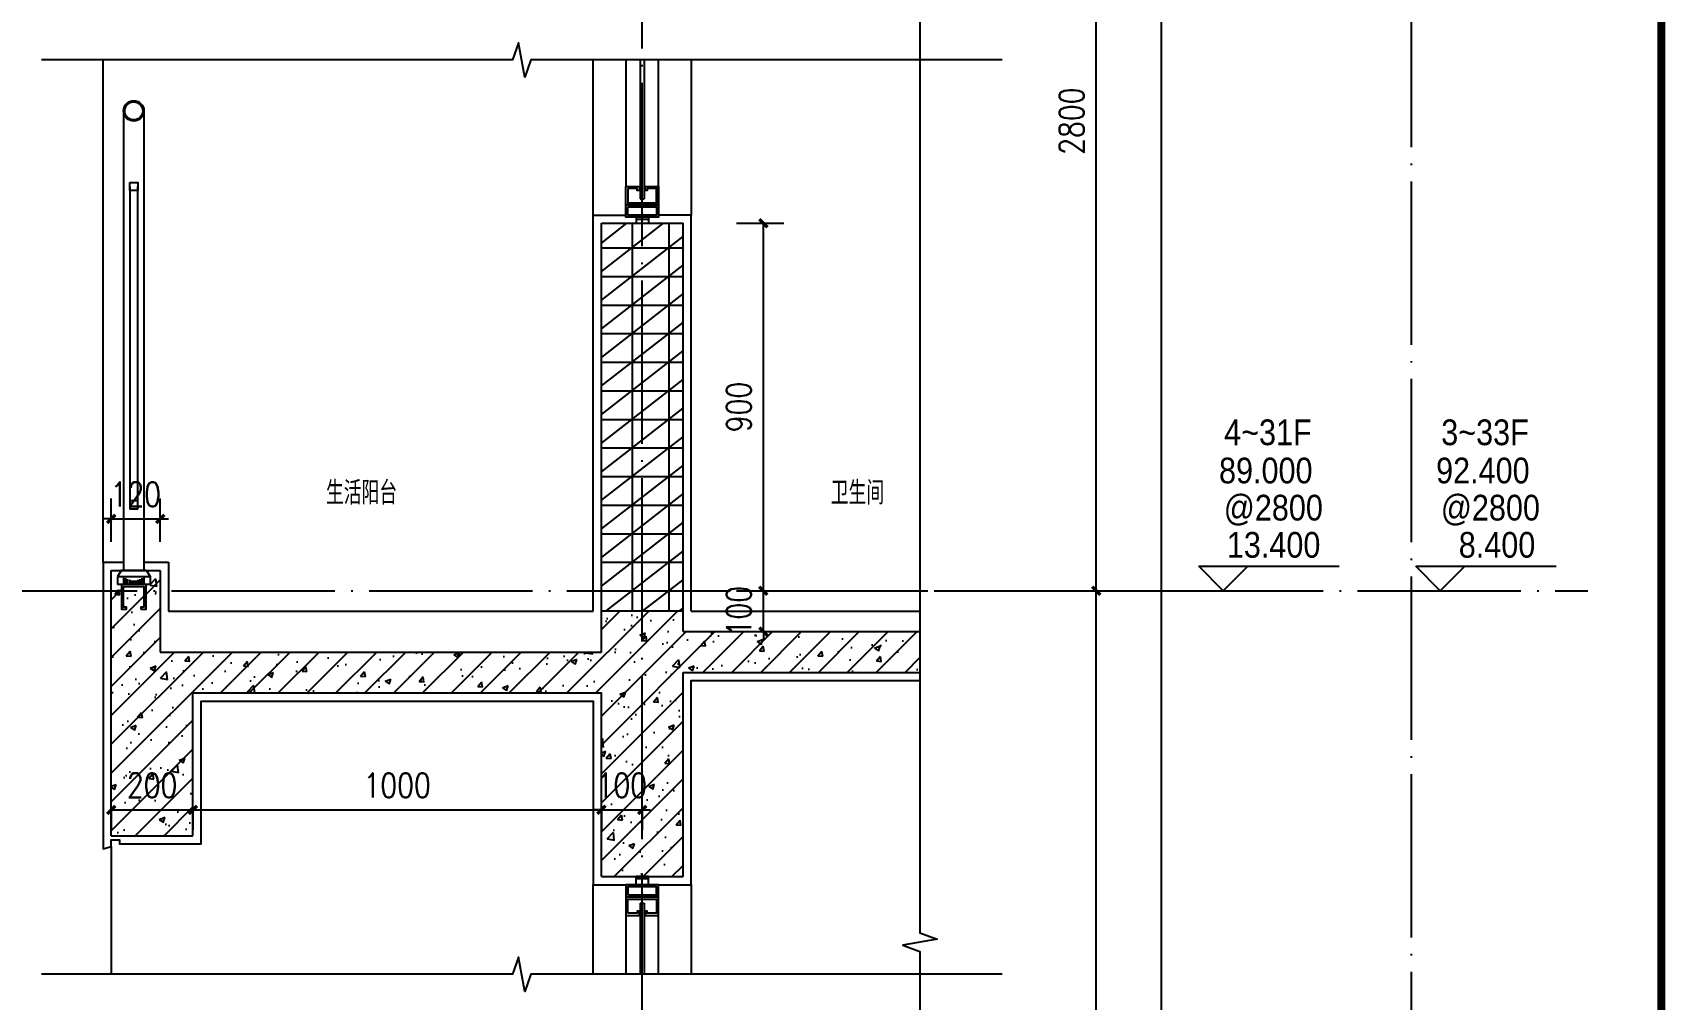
# Model space of a CAD drawing. Extents: x 718358 to 1668613, y -348838 to -159582.
# Drawn here: x 864680 to 868678, y -342390 to -340023 of the extents above; entities that cross this region are included whole.
import ezdxf

# ---------------------------------------------------------------- set-up
doc = ezdxf.new("R2010")
doc.units = 0
doc.header["$LTSCALE"] = 1000
doc.linetypes.add('DOTE', pattern=[2.42, 2, -0.2, 0.02, -0.2])
for name, color, linetype in [('建-可见线', 7, 'Continuous'), ('建-图例填充', 251, 'Continuous'), ('建-图框', 4, 'Continuous'), ('建-墙体', 2, 'Continuous'), ('建-尺寸', 73, 'Continuous'), ('建-房间名', 7, 'Continuous'), ('建-标高', 3, 'Continuous'), ('建-楼梯-护栏', 163, 'Continuous'), ('建-符号', 3, 'Continuous'), ('建-符号说明', 7, 'Continuous'), ('建-轮廓线', 7, 'Continuous'), ('建-轴网', 14, 'DOTE'), ('建-门窗剖', 4, 'Continuous'), ('建-阳台', 5, 'Continuous')]:
    doc.layers.add(name, color=color, linetype=linetype)
doc.styles.add('_TCH_DIM', font='gt单线西文.shx', dxfattribs={"width": 0.8, "bigfont": 'gt单线中文.shx'})
doc.styles.add('_TCH_SPACE', font='gt单线西文.shx', dxfattribs={"width": 0.8, "height": 5, "bigfont": 'gt单线中文.shx'})
doc.styles.add('DIM_FONT', font='SIMPLEX.shx', dxfattribs={"width": 0.8, "bigfont": 'GBCBIG.shx'})
doc.dimstyles.new('DIMN20', dxfattribs={"dimscale": 0.2, "dimtxt": 300, "dimasz": 100, "dimexe": 250, "dimexo": 300, "dimgap": 150, "dimtad": 1, "dimdec": 0, "dimzin": 0, "dimdsep": 46, "dimtxsty": 'DIM_FONT', "dimblk": 'ARCHTICK', "dimcen": 0.09, "dimdle": 1, "dimclrt": 7, "dimazin": 2, "dimtfac": 1, "dimtdec": 0, "dimtix": 1, "dimtmove": 2, "dimatfit": 3, "dimldrblk": 'ARCHTICK', "dimfxl": 1, "dimtolj": 1, "dimtzin": 0, "dimarcsym": 0})

# ---------------------------------------------------------------- blocks, each defined once
blk = doc.blocks.new('ghgdfsdsa')
at = {"layer": '建-楼梯-护栏'}
for p, q in [((915644.9, -350305.3), (915644.9, -351430.3)), ((915694.9, -350305.3), (915694.9, -351430.3)), ((915659.9, -350490.3), (915659.9, -351280.3)), ((915679.9, -351280.3), (915679.9, -350490.3)), ((915679.9, -351260.3), (915659.9, -351260.3)), ((915679.9, -351280.3), (915659.9, -351280.3)), ((915639.9, -351430.3), (915629.9, -351445.3)), ((915639.9, -351430.3), (915699.9, -351430.3)), ((915699.9, -351430.3), (915709.9, -351445.3)), ((915629.9, -351445.3), (915629.9, -351465.3)), ((915629.9, -351445.3), (915709.9, -351445.3)), ((915709.9, -351465.3), (915629.9, -351465.3)), ((915644.9, -351445.3), (915644.9, -351465.3)), ((915644.9, -351450.3), (915644.9, -351455.3)), ((915644.9, -351460.3), (915644.9, -351465.3)), ((915649.9, -351449.2), (915649.9, -351465.3)), ((915654.9, -351452.1), (915654.9, -351465.3)), ((915659.9, -351454), (915659.9, -351465.3)), ((915664.9, -351455.1), (915664.9, -351465.3)), ((915669.9, -351455.5), (915669.9, -351465.3)), ((915674.9, -351455.1), (915674.9, -351465.3)), ((915679.9, -351454), (915679.9, -351465.3)), ((915684.9, -351452.1), (915684.9, -351465.3)), ((915689.9, -351449.2), (915689.9, -351465.3)), ((915694.9, -351445.3), (915694.9, -351465.3)), ((915694.9, -351450.3), (915694.9, -351455.3)), ((915694.9, -351460.3), (915694.9, -351465.3)), ((915709.9, -351445.3), (915709.9, -351465.3))]:
    blk.add_line(p, q, dxfattribs=at)
for points in [[(915659.9, -350480.3), (915679.9, -350480.3), (915679.9, -350500.3), (915659.9, -350500.3)], [(915687.4, -351525.3), (915699.9, -351525.3), (915699.9, -351465.3), (915639.9, -351465.3), (915639.9, -351525.3), (915652.4, -351525.3), (915652.4, -351520.3), (915644.9, -351520.3), (915644.9, -351470.3), (915694.9, -351470.3), (915694.9, -351520.3), (915687.4, -351520.3)]]:
    blk.add_lwpolyline(points, close=True, dxfattribs=at)
for radius in [25, 22]:
    blk.add_circle((915669.9, -350305.3), radius, dxfattribs=at)
blk = doc.blocks.new('3daf')
at = {"layer": '建-门窗剖'}
for p, q in [((465603.3, 73038.2), (465573.3, 73038.2)), ((465573.3, 73018.2), (465573.3, 73038.2)), ((465573.3, 73033.2), (465603.3, 73033.2)), ((465603.3, 73018.2), (465603.3, 73038.2))]:
    blk.add_line(p, q, dxfattribs=at)
for points in [[(465548.3, 72988.2), (465628.3, 72988.2), (465628.3, 73018.2), (465548.3, 73018.2)], [(465553.3, 72993.2), (465623.3, 72993.2), (465623.3, 73013.2), (465553.3, 73013.2)], [(465553.3, 72948.2), (465553.3, 72983.2), (465623.3, 72983.2), (465623.3, 72948.2), (465600.3, 72948.2), (465600.3, 72953.2), (465595.3, 72953.2), (465595.3, 72943.2), (465628.3, 72943.2), (465628.3, 72988.2), (465548.3, 72988.2), (465548.3, 72943.2), (465581.3, 72943.2), (465581.3, 72953.2), (465576.3, 72953.2), (465576.3, 72948.2)]]:
    blk.add_lwpolyline(points, close=True, dxfattribs=at)
blk = doc.blocks.new('4d')
at = {"layer": '建-门窗剖'}
for p, q in [((465583.3, 69315.1), (465593.3, 69315.1)), ((465573.3, 69270.1), (465573.3, 69255.1)), ((465573.3, 69265.1), (465603.3, 69265.1)), ((465603.3, 69270.1), (465603.3, 69255.1))]:
    blk.add_line(p, q, dxfattribs=at)
for points in [[(465553.3, 69340.1), (465553.3, 69305.1), (465623.3, 69305.1), (465623.3, 69340.1), (465600.3, 69340.1), (465600.3, 69335.1), (465595.3, 69335.1), (465595.3, 69345.1), (465628.3, 69345.1), (465628.3, 69300.1), (465548.3, 69300.1), (465548.3, 69345.1), (465581.3, 69345.1), (465581.3, 69335.1), (465576.3, 69335.1), (465576.3, 69340.1)], [(465548.3, 69300.1), (465628.3, 69300.1), (465628.3, 69270.1), (465548.3, 69270.1)], [(465553.3, 69295.1), (465623.3, 69295.1), (465623.3, 69275.1), (465553.3, 69275.1)]]:
    blk.add_lwpolyline(points, close=True, dxfattribs=at)
blk = doc.blocks.new('_ArchTick')
at = {"color": 0, "linetype": 'ByBlock', "const_width": 0.4}
blk.add_lwpolyline([(-0.5, -0.5), (0.5, 0.5)], dxfattribs=at)
blk = doc.blocks.new('*D1903')
at = {"layer": 'Defpoints', "color": 0, "transparency": 16777216}
for p in [(866827.6, -341389.6), (867284.3, -341389.6), (866827.6, -343689.6)]:
    blk.add_point(p, dxfattribs=at)
at = {"layer": '建-尺寸', "color": 0, "lineweight": -2, "transparency": 16777216}
for p, q in [((866887.6, -341389.6), (867334.3, -341389.6)), ((867284.3, -343689.8), (867284.3, -341389.4)), ((866887.6, -343689.6), (867334.3, -343689.6))]:
    blk.add_line(p, q, dxfattribs=at)
at = {"layer": '建-尺寸', "color": 0, "lineweight": -2, "transparency": 16777216, "xscale": 20, "yscale": 20, "zscale": 20}
for p, rotation in [((867284.3, -341389.6), 90), ((867284.3, -343689.6), 270)]:
    blk.add_blockref('_ArchTick', p, dxfattribs=dict(at, rotation=rotation))
at = {"layer": '建-尺寸', "color": 7, "transparency": 16777216, "insert": (867224.3, -342539.6), "char_height": 60, "attachment_point": 5, "rotation": 90, "style": 'DIM_FONT'}
blk.add_mtext('\\A1;2800', dxfattribs=at)
blk = doc.blocks.new('*D1904')
at = {"layer": 'Defpoints', "color": 0, "transparency": 16777216}
for p in [(866827.6, -339089.6), (867284.3, -339089.6), (866827.6, -341389.6)]:
    blk.add_point(p, dxfattribs=at)
at = {"layer": '建-尺寸', "color": 0, "lineweight": -2, "transparency": 16777216}
for p, q in [((866887.6, -339089.6), (867334.3, -339089.6)), ((867284.3, -341389.8), (867284.3, -339089.4)), ((866887.6, -341389.6), (867334.3, -341389.6))]:
    blk.add_line(p, q, dxfattribs=at)
at = {"layer": '建-尺寸', "color": 0, "lineweight": -2, "transparency": 16777216, "xscale": 20, "yscale": 20, "zscale": 20}
for p, rotation in [((867284.3, -339089.6), 90), ((867284.3, -341389.6), 270)]:
    blk.add_blockref('_ArchTick', p, dxfattribs=dict(at, rotation=rotation))
at = {"layer": '建-尺寸', "color": 7, "transparency": 16777216, "insert": (867224.3, -340239.6), "char_height": 60, "attachment_point": 5, "rotation": 90, "style": 'DIM_FONT'}
blk.add_mtext('\\A1;2800', dxfattribs=at)
blk = doc.blocks.new('*D1906')
at = {"layer": 'Defpoints', "color": 0, "transparency": 16777216}
for p in [(866827.6, -339089.6), (867444.3, -339089.6), (866827.6, -346189.6)]:
    blk.add_point(p, dxfattribs=at)
at = {"layer": '建-尺寸', "color": 0, "lineweight": -2, "transparency": 16777216}
for p, q in [((866887.6, -339089.6), (867494.3, -339089.6)), ((867444.3, -346189.8), (867444.3, -339089.4)), ((866887.6, -346189.6), (867494.3, -346189.6))]:
    blk.add_line(p, q, dxfattribs=at)
at = {"layer": '建-尺寸', "color": 0, "lineweight": -2, "transparency": 16777216, "xscale": 20, "yscale": 20, "zscale": 20}
for p, rotation in [((867444.3, -339089.6), 90), ((867444.3, -346189.6), 270)]:
    blk.add_blockref('_ArchTick', p, dxfattribs=dict(at, rotation=rotation))
at = {"layer": '建-尺寸', "color": 7, "transparency": 16777216, "insert": (867382.3, -342639.6), "char_height": 60, "attachment_point": 5, "rotation": 90, "style": 'DIM_FONT'}
blk.add_mtext('\\A1;祥各栋立面图', dxfattribs=at)
blk = doc.blocks.new('*D1929')
at = {"layer": 'Defpoints', "color": 0, "transparency": 16777216}
for p in [(864872.7, -341867.1), (865072.7, -341867.1), (865072.7, -341926.1)]:
    blk.add_point(p, dxfattribs=at)
at = {"layer": '建-尺寸', "color": 0, "lineweight": -2, "transparency": 16777216}
for p, q in [((864872.5, -341926.1), (865072.9, -341926.1)), ((864872.7, -341927.1), (864872.7, -341976.1)), ((865072.7, -341927.1), (865072.7, -341976.1))]:
    blk.add_line(p, q, dxfattribs=at)
at = {"layer": '建-尺寸', "color": 0, "lineweight": -2, "transparency": 16777216, "xscale": 20, "yscale": 20, "zscale": 20, "rotation": 180}
blk.add_blockref('_ArchTick', (864872.7, -341926.1), dxfattribs=at)
at = {"layer": '建-尺寸', "color": 0, "lineweight": -2, "transparency": 16777216, "xscale": 20, "yscale": 20, "zscale": 20}
blk.add_blockref('_ArchTick', (865072.7, -341926.1), dxfattribs=at)
at = {"layer": '建-尺寸', "color": 7, "transparency": 16777216, "insert": (864972.7, -341866.1), "char_height": 60, "attachment_point": 5, "style": 'DIM_FONT'}
blk.add_mtext('\\A1;200', dxfattribs=at)
blk = doc.blocks.new('*D1930')
at = {"layer": 'Defpoints', "color": 0, "transparency": 16777216}
for p in [(865072.7, -341867.1), (866072.7, -341867.1), (866072.7, -341926.1)]:
    blk.add_point(p, dxfattribs=at)
at = {"layer": '建-尺寸', "color": 0, "lineweight": -2, "transparency": 16777216}
for p, q in [((865072.5, -341926.1), (866072.9, -341926.1)), ((865072.7, -341927.1), (865072.7, -341976.1)), ((866072.7, -341927.1), (866072.7, -341976.1))]:
    blk.add_line(p, q, dxfattribs=at)
at = {"layer": '建-尺寸', "color": 0, "lineweight": -2, "transparency": 16777216, "xscale": 20, "yscale": 20, "zscale": 20, "rotation": 180}
blk.add_blockref('_ArchTick', (865072.7, -341926.1), dxfattribs=at)
at = {"layer": '建-尺寸', "color": 0, "lineweight": -2, "transparency": 16777216, "xscale": 20, "yscale": 20, "zscale": 20}
blk.add_blockref('_ArchTick', (866072.7, -341926.1), dxfattribs=at)
at = {"layer": '建-尺寸', "color": 7, "transparency": 16777216, "insert": (865572.7, -341866.1), "char_height": 60, "attachment_point": 5, "style": 'DIM_FONT'}
blk.add_mtext('\\A1;1000', dxfattribs=at)
blk = doc.blocks.new('*D1931')
at = {"layer": 'Defpoints', "color": 0, "transparency": 16777216}
for p in [(866072.7, -341867.1), (866172.7, -341867.1), (866172.7, -341926.1)]:
    blk.add_point(p, dxfattribs=at)
at = {"layer": '建-尺寸', "color": 0, "lineweight": -2, "transparency": 16777216}
for p, q in [((866072.7, -341926.1), (866052.7, -341926.1)), ((866072.7, -341926.1), (866172.7, -341926.1)), ((866172.7, -341926.1), (866192.7, -341926.1)), ((866072.7, -341927.1), (866072.7, -341976.1)), ((866172.7, -341927.1), (866172.7, -341976.1))]:
    blk.add_line(p, q, dxfattribs=at)
at = {"layer": '建-尺寸', "color": 0, "lineweight": -2, "transparency": 16777216, "xscale": 20, "yscale": 20, "zscale": 20}
blk.add_blockref('_ArchTick', (866072.7, -341926.1), dxfattribs=at)
at = {"layer": '建-尺寸', "color": 0, "lineweight": -2, "transparency": 16777216, "xscale": 20, "yscale": 20, "zscale": 20, "rotation": 180}
blk.add_blockref('_ArchTick', (866172.7, -341926.1), dxfattribs=at)
at = {"layer": '建-尺寸', "color": 7, "transparency": 16777216, "insert": (866122.7, -341866.1), "char_height": 60, "attachment_point": 5, "style": 'DIM_FONT'}
blk.add_mtext('\\A1;100', dxfattribs=at)
blk = doc.blocks.new('*D2938')
at = {"layer": 'Defpoints', "color": 0, "transparency": 16777216}
for p in [(864992.7, -341213.5), (864872.7, -341329.5), (864992.7, -341329.5)]:
    blk.add_point(p, dxfattribs=at)
at = {"layer": '建-尺寸', "color": 0, "lineweight": -2, "transparency": 16777216}
for p, q in [((864872.7, -341269.5), (864872.7, -341163.5)), ((864992.7, -341269.5), (864992.7, -341163.5)), ((864872.7, -341213.5), (864852.7, -341213.5)), ((864872.7, -341213.5), (864992.7, -341213.5)), ((864992.7, -341213.5), (865012.7, -341213.5))]:
    blk.add_line(p, q, dxfattribs=at)
at = {"layer": '建-尺寸', "color": 0, "lineweight": -2, "transparency": 16777216, "xscale": 20, "yscale": 20, "zscale": 20}
blk.add_blockref('_ArchTick', (864872.7, -341213.5), dxfattribs=at)
at = {"layer": '建-尺寸', "color": 0, "lineweight": -2, "transparency": 16777216, "xscale": 20, "yscale": 20, "zscale": 20, "rotation": 180}
blk.add_blockref('_ArchTick', (864992.7, -341213.5), dxfattribs=at)
at = {"layer": '建-尺寸', "color": 7, "transparency": 16777216, "insert": (864932.7, -341153.5), "char_height": 60, "attachment_point": 5, "style": 'DIM_FONT'}
blk.add_mtext('\\A1;120', dxfattribs=at)
blk = doc.blocks.new('*D2942')
at = {"layer": 'Defpoints', "color": 0, "transparency": 16777216}
for p in [(866343.7, -341389.6), (866469.3, -341389.6), (866343.7, -341489.6)]:
    blk.add_point(p, dxfattribs=at)
at = {"layer": '建-尺寸', "color": 0, "lineweight": -2, "transparency": 16777216}
for p, q in [((866403.7, -341389.6), (866519.3, -341389.6)), ((866469.3, -341389.6), (866469.3, -341369.6)), ((866469.3, -341489.6), (866469.3, -341389.6)), ((866403.7, -341489.6), (866519.3, -341489.6)), ((866469.3, -341489.6), (866469.3, -341509.6))]:
    blk.add_line(p, q, dxfattribs=at)
at = {"layer": '建-尺寸', "color": 0, "lineweight": -2, "transparency": 16777216, "xscale": 20, "yscale": 20, "zscale": 20}
for p, rotation in [((866469.3, -341389.6), 270), ((866469.3, -341489.6), 90)]:
    blk.add_blockref('_ArchTick', p, dxfattribs=dict(at, rotation=rotation))
at = {"layer": '建-尺寸', "color": 7, "transparency": 16777216, "insert": (866409.3, -341439.6), "char_height": 60, "attachment_point": 5, "rotation": 90, "style": 'DIM_FONT'}
blk.add_mtext('\\A1;100', dxfattribs=at)
blk = doc.blocks.new('*D2943')
at = {"layer": 'Defpoints', "color": 0, "transparency": 16777216}
for p in [(866343.7, -340489.6), (866469.3, -340489.6), (866343.7, -341389.6)]:
    blk.add_point(p, dxfattribs=at)
at = {"layer": '建-尺寸', "color": 0, "lineweight": -2, "transparency": 16777216}
for p, q in [((866403.7, -340489.6), (866519.3, -340489.6)), ((866469.3, -341389.8), (866469.3, -340489.4)), ((866403.7, -341389.6), (866519.3, -341389.6))]:
    blk.add_line(p, q, dxfattribs=at)
at = {"layer": '建-尺寸', "color": 0, "lineweight": -2, "transparency": 16777216, "xscale": 20, "yscale": 20, "zscale": 20}
for p, rotation in [((866469.3, -340489.6), 90), ((866469.3, -341389.6), 270)]:
    blk.add_blockref('_ArchTick', p, dxfattribs=dict(at, rotation=rotation))
at = {"layer": '建-尺寸', "color": 7, "transparency": 16777216, "insert": (866409.3, -340939.6), "char_height": 60, "attachment_point": 5, "rotation": 90, "style": 'DIM_FONT'}
blk.add_mtext('\\A1;900', dxfattribs=at)

msp = doc.modelspace()

# ---------------------------------------------------------------- hatches: boundary and pattern name
at = {"layer": '建-图例填充'}
h = msp.add_hatch(dxfattribs=at)
h.set_pattern_fill('空心砖', color=256, scale=20, style=0)
h.set_pattern_definition([(0, (2788.844, 0), (0, 70), []), (37.875, (2868.844, 0), (-33.9230555, 43.6153314), []), (90, (2868.84, 0), (-90, 6e-15), [])])
h.paths.add_polyline_path([(866072.7, -341439.6), (866272.7, -341439.6), (866272.7, -340489.6), (866072.7, -340489.6)])
h = msp.add_hatch(dxfattribs=at)
h.set_pattern_fill('钢筋混凝土', color=256, scale=20, style=0)
h.set_pattern_definition([(45, (2788.844, 0), (-35.355339, 35.355339), []), (50, (2788.84, 0), (143.452037, -12.550427), [15, -165]), (355, (2788.84, 0), (-27.750267, 150.438427), [12, -132]), (100.4514, (2800.8, -1.05), (115.701876, 137.887908), [12.748038, -140.228422]), (46.1842, (2788.84, 40), (213.44821, -33.103803), [22.5, -247.5]), (96.6356, (2806.63, 37.24), (186.93254, 194.823574), [19.12206, -210.3426]), (351.1842, (2788.84, 40), (186.93239, 194.82372), [18, -198]), (21, (2808.84, 30), (119.38141, -80.523778), [15, -165]), (326, (2808.84, 30), (48.663066, 145.03001), [12, -132]), (71.4514, (2818.79, 23.29), (168.044526, 64.5061), [12.748038, -140.228422]), (37.5, (2788.844, 0), (2.431971, 66.5787708), [0, -130.4, 0, -134, 0, -132.5]), (7.5, (2788.844, 0), (52.6139075, 78.8823424), [0, -76.4, 0, -127.4, 0, -50.5]), (327.5, (2744.244, 0), (106.7644872, -4.5109743), [0, -50, 0, -156, 0, -207]), (317.5, (2724.24, 0), (116.637234, 20.020996), [0, -65, 0, -103.6, 0, -147])])
h.paths.add_polyline_path([(866272.7, -341589.6), (866852.8, -341589.6), (866852.8, -341489.6), (866272.7, -341489.6), (866272.7, -341439.6), (866072.7, -341439.6), (866072.7, -341489.6), (866072.7, -341539.6), (864992.7, -341539.6), (864992.7, -341339.6), (864967.7, -341339.6), (864967.7, -341379.6), (864957.7, -341379.6), (864957.7, -341434.6), (864945.2, -341434.6), (864945.2, -341429.6), (864952.7, -341429.6), (864952.7, -341379.6), (864902.7, -341379.6), (864902.7, -341429.6), (864910.2, -341429.6), (864910.2, -341434.6), (864897.7, -341434.6), (864897.7, -341374.6), (864872.7, -341374.6), (864872.7, -341989.6), (865072.7, -341989.6), (865072.7, -341639.6), (866072.7, -341639.6), (866072.7, -342089.6), (866272.7, -342089.6)])

# ---------------------------------------------------------------- linework, layer by layer
at = {"layer": '建-可见线'}
for p, q in [((866052.7, -341439.6), (866052.7, -340469.6)), ((866052.7, -340469.6), (866132.7, -340469.6)), ((866292.7, -340469.6), (866212.7, -340469.6)), ((866292.7, -341439.6), (866292.7, -340469.6)), ((864852.7, -341319.6), (864902.7, -341319.6)), ((864952.7, -341319.6), (865012.7, -341319.6)), ((865012.7, -341319.6), (865012.7, -341439.6)), ((865012.7, -341439.6), (866052.7, -341439.6)), ((866292.7, -341439.6), (866852.8, -341439.6))]:
    msp.add_line(p, q, dxfattribs=at)
for points in [[(864852.7, -341319.6), (864852.7, -342021.2), (864852.7, -342021.2), (864872.7, -342016.1), (864872.7, -342009.6), (864872.7, -341999.6), (864892.7, -341999.6), (864892.7, -342009.6), (865092.7, -342009.6), (865092.7, -341659.6), (866052.7, -341659.6), (866052.7, -342109.6), (866132.7, -342109.6)], [(866212.7, -342109.6), (866292.7, -342109.6), (866292.7, -341609.6), (866852.8, -341609.6)]]:
    msp.add_lwpolyline(points, dxfattribs=at)
at = {"layer": '建-图框', "const_width": 20}
msp.add_lwpolyline([(852547.9, -348637.6), (868667.9, -348637.6), (868667.9, -337157.6), (852547.9, -337157.6)], close=True, dxfattribs=at)
at = {"layer": '建-墙体'}
for p, q in [((866072.7, -341489.6), (866072.7, -340489.6)), ((866072.7, -340489.6), (866272.7, -340489.6)), ((866272.7, -341489.6), (866272.7, -340489.6)), ((864872.7, -341989.6), (864872.7, -341339.6)), ((864872.7, -341339.6), (864992.7, -341339.6)), ((864992.7, -341339.6), (864992.7, -341539.6)), ((866272.7, -341439.6), (866072.7, -341439.6)), ((866072.7, -341539.6), (866072.7, -341489.6)), ((866272.7, -341489.6), (866852.8, -341489.6)), ((864992.7, -341539.6), (866072.7, -341539.6)), ((866272.7, -342089.6), (866272.7, -341589.6)), ((866272.7, -341589.6), (866852.8, -341589.6)), ((865072.7, -341639.6), (866072.7, -341639.6)), ((865072.7, -341989.6), (865072.7, -341639.6)), ((866072.7, -342089.6), (866072.7, -341639.6)), ((864872.7, -341989.6), (865072.7, -341989.6)), ((866072.7, -342089.6), (866272.7, -342089.6))]:
    msp.add_line(p, q, dxfattribs=at)
at = {"layer": '建-标高'}
for p, q in [((867595.4, -341389.6), (867535.4, -341329.6)), ((867535.4, -341329.6), (867879.4, -341329.6)), ((867595.4, -341389.6), (867655.4, -341329.6)), ((868126.9, -341389.6), (868066.9, -341329.6)), ((868066.9, -341329.6), (868410.9, -341329.6)), ((868126.9, -341389.6), (868186.9, -341329.6)), ((867232, -341389.6), (867655.4, -341389.6))]:
    msp.add_line(p, q, dxfattribs=at)
at = {"layer": '建-符号'}
for points in [[(866852.8, -337697.7), (866852.8, -342227.7), (866894.8, -342243), (866810.8, -342257.8), (866852.8, -342272.7), (866852.8, -346802.8)], [(867053.9, -340089.6), (865900.2, -340089.6), (865884.9, -340131.6), (865870.1, -340047.6), (865855.2, -340089.6), (864701.5, -340089.6)], [(867053.9, -342328.8), (865900.2, -342328.8), (865884.9, -342370.8), (865870.1, -342286.8), (865855.2, -342328.8), (864701.5, -342328.8)]]:
    msp.add_lwpolyline(points, dxfattribs=at)
at = {"layer": '建-轮廓线', "color": 253}
for p, q in [((864852.7, -341319.6), (864852.7, -340089.6)), ((866052.7, -340469.6), (866052.7, -340089.6)), ((866292.7, -340089.6), (866292.7, -340469.6)), ((864872.7, -342016.1), (864872.7, -342328.8)), ((866052.7, -342328.8), (866052.7, -342109.6)), ((866292.7, -342109.6), (866292.7, -342328.8))]:
    msp.add_line(p, q, dxfattribs=at)
at = {"layer": '建-轴网', "ltscale": 0.2}
for p, q in [((866172.7, -346838), (866172.7, -337601.7)), ((868056, -346595), (868056, -337601.7)), ((860179.7, -341389.6), (868488.2, -341389.6))]:
    msp.add_line(p, q, dxfattribs=at)
at = {"layer": '建-门窗剖'}
for p, q in [((866132.7, -340089.6), (866132.7, -340399.6)), ((866167.7, -340089.6), (866167.7, -340429.6)), ((866177.7, -340089.6), (866177.7, -340429.6)), ((866212.7, -340444.6), (866212.7, -340089.6)), ((866167.7, -342154.6), (866167.7, -342328.8)), ((866167.7, -342154.6), (866177.7, -342154.6)), ((866177.7, -342154.6), (866177.7, -342328.8)), ((866132.7, -342184.6), (866132.7, -342328.8)), ((866212.7, -342328.8), (866212.7, -342184.6))]:
    msp.add_line(p, q, dxfattribs=at)

# ---------------------------------------------------------------- block references
at = {"layer": '建-可见线'}
msp.add_blockref('ghgdfsdsa', (-50742.2, 10090.8), dxfattribs=at)
at = {"layer": '建-阳台'}
for name, p in [('4d', (400584.4, -409744.7)), ('3daf', (400584.4, -415127.7))]:
    msp.add_blockref(name, p, dxfattribs=at)

# ---------------------------------------------------------------- texts
at = {"layer": '建-房间名', "style": '_TCH_SPACE', "width": 0.8}
for s, p in [('生活阳台', (865398.3, -341178.5)), ('卫生间', (866634.3, -341178.5))]:
    msp.add_text(s, height=57.32, dxfattribs=at).set_placement(p)
at = {"layer": '建-标高', "style": '_TCH_DIM', "width": 0.888889}
for s, p in [('89.000', (867585, -341126.6)), ('92.400', (868116.5, -341126.6)), ('@2800', (867596.7, -341217.6)), ('@2800', (868128.2, -341217.6)), ('13.400', (867604.2, -341308.6)), ('8.400', (868172, -341308.6))]:
    msp.add_text(s, height=63, dxfattribs=at).set_placement(p)
at = {"layer": '建-符号说明', "style": '_TCH_DIM', "width": 0.888889}
for s, p in [('4~31F', (867597.5, -341033.1)), ('3~33F', (868129.1, -341033.1))]:
    msp.add_text(s, height=63, dxfattribs=at).set_placement(p)

# ---------------------------------------------------------------- dimensions: what is measured, and where the dimension line sits
at = {"layer": '建-尺寸'}
for p1, p2, distance, text, picture, middle in [((866827.6, -341389.6), (866827.6, -339089.6), -456.7, '2800', '*D1904', (867224.3, -340239.6)), ((866827.6, -346189.6), (866827.6, -339089.6), -616.7, '祥各栋立面图', '*D1906', (867382.3, -342639.6)), ((866827.6, -343689.6), (866827.6, -341389.6), -456.7, '2800', '*D1903', (867224.3, -342539.6))]:
    dim = msp.add_aligned_dim(p1=p1, p2=p2, distance=distance, text=text, dimstyle='DIMN20', dxfattribs=at)
    dim.commit()
    dim.dimension.update_dxf_attribs({"geometry": picture, "text_midpoint": middle})
for p1, p2, distance, picture, middle in [((866343.7, -341389.6), (866343.7, -340489.6), -125.6, '*D2943', (866409.3, -340939.6)), ((864872.7, -341329.5), (864992.7, -341329.5), 115.9, '*D2938', (864932.7, -341153.5)), ((866343.7, -341489.6), (866343.7, -341389.6), -125.6, '*D2942', (866409.3, -341439.6)), ((864872.7, -341867.1), (865072.7, -341867.1), -59, '*D1929', (864972.7, -341866.1)), ((865072.7, -341867.1), (866072.7, -341867.1), -59, '*D1930', (865572.7, -341866.1)), ((866072.7, -341867.1), (866172.7, -341867.1), -59, '*D1931', (866122.7, -341866.1))]:
    dim = msp.add_aligned_dim(p1=p1, p2=p2, distance=distance, dimstyle='DIMN20', dxfattribs=at)
    dim.commit()
    dim.dimension.update_dxf_attribs({"geometry": picture, "text_midpoint": middle})

doc.saveas('drawing.dxf')
